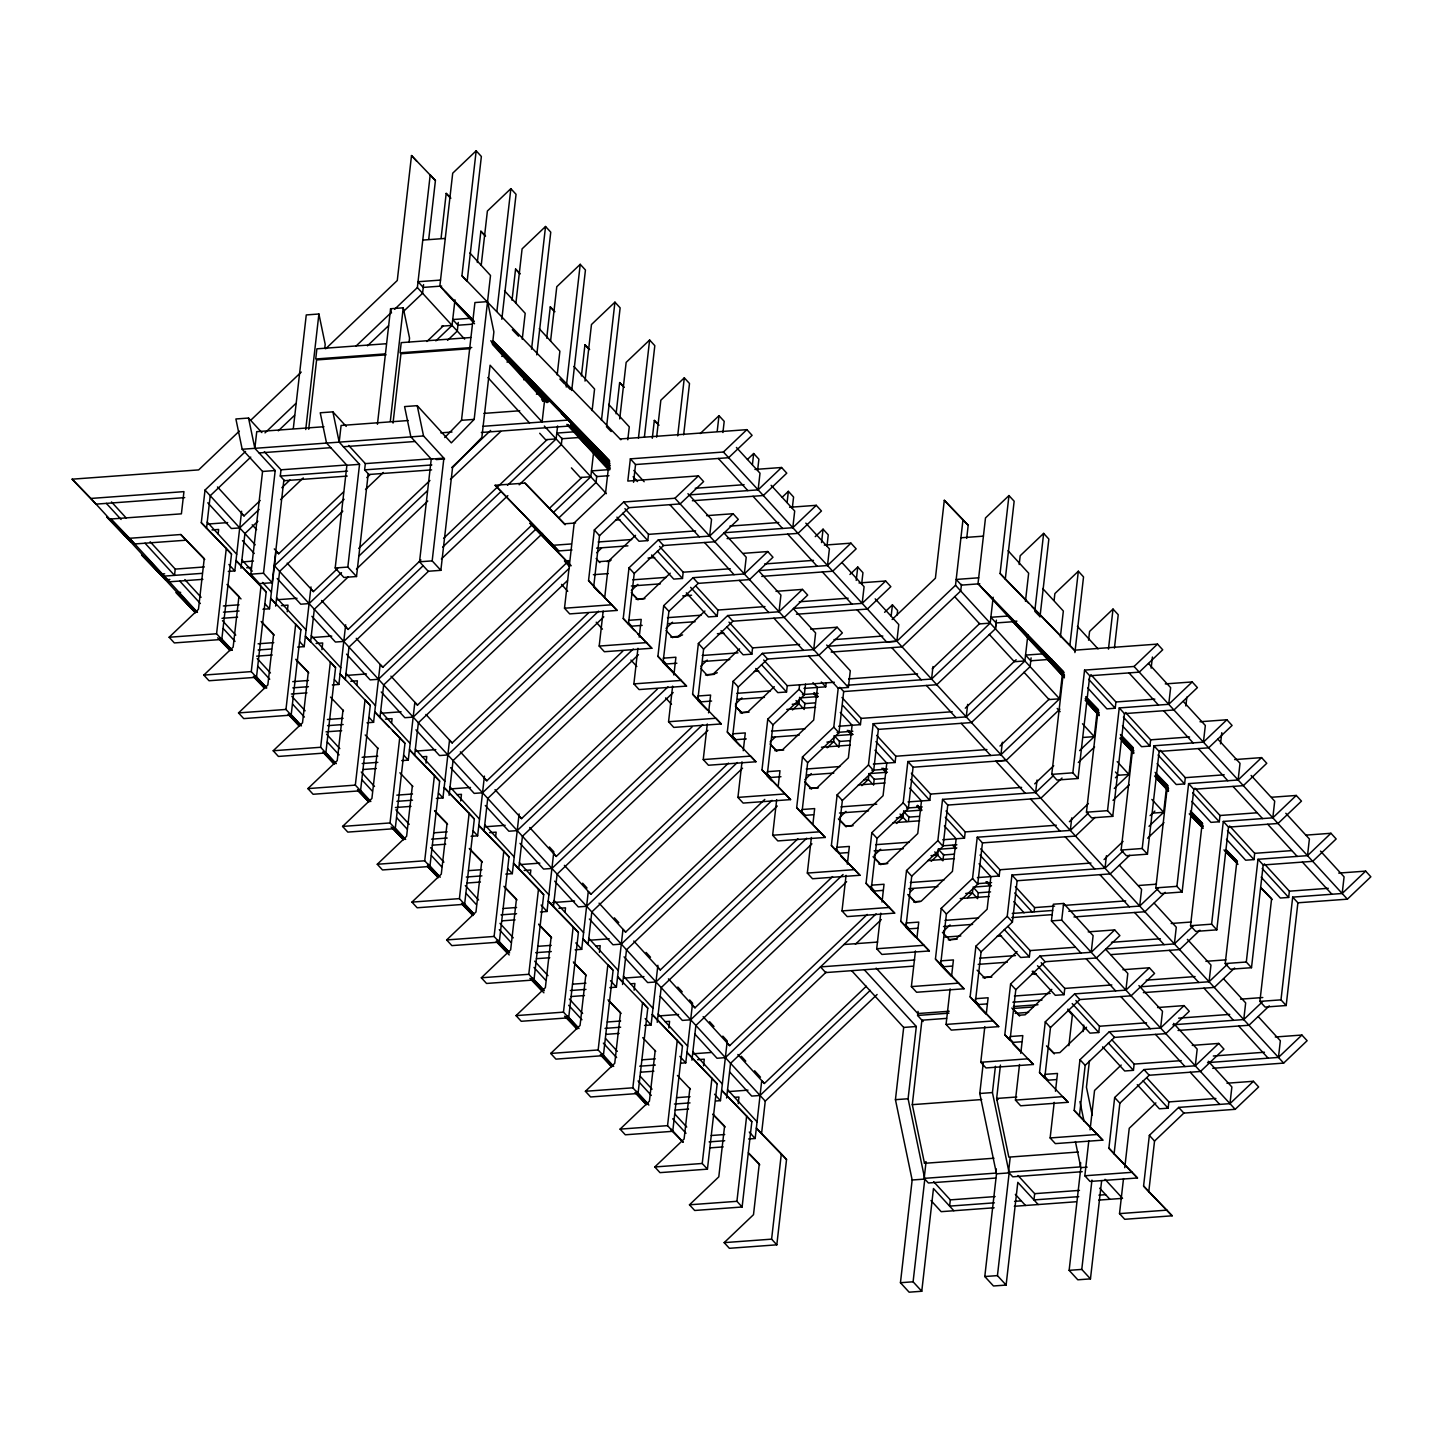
<?xml version="1.0" encoding="UTF-8"?>
<svg xmlns="http://www.w3.org/2000/svg" width="1443" height="1443" viewBox="0 0 1443 1443"><rect width="100%" height="100%" fill="white"/><g stroke="black" fill="none" stroke-linecap="round" stroke-linejoin="round"><path stroke-width="1.5" d="M150.162 541.756L175.234 569.101L174.513 575.36L145.022 543.199M239.358 431.078L198.665 469.895L72.15 479.184L90.855 498.448L183.946 491.63L181.403 513.834L110.822 519.011L129.545 538.293L180.844 534.523L204.239 558.621L198.467 609.289L169.138 637.247L174.35 642.929L221.789 639.447L231.511 554.112L201.298 522.691L205.032 490.079L245.544 451.425M206.511 528.372L210.227 495.743L250.757 457.106M218.127 533.91L218.633 529.455L211.977 529.942M221.789 639.447L216.576 633.766L226.298 548.448L201.298 522.691M228.265 571.41L234.812 570.941L241.612 511.237M240.963 568.271L244.913 533.585L257.882 521.23M261.886 432.593L248.539 418.037L235.894 418.975L242.19 449.26L262.554 471.464L250.848 574.188L259.524 583.639L272.168 582.719L263.51 573.25L275.198 470.526L254.852 448.322L256.746 431.655L323.953 426.731M256.475 677.272L251.28 671.608L260.985 586.273L236.003 560.533L266.197 591.955L256.475 677.272L209.037 680.753L203.824 675.09L233.153 647.113L238.925 596.446L228.012 585.209M347.24 476.082L284.524 480.681L280.285 476.064L281.006 469.805L264.34 451.641M272.168 582.719L283.874 479.996M262.951 609.253L269.498 608.766L276.082 551.028L278.715 553.751L343.47 492.009M293.344 428.246L306.259 314.935L318.903 313.997L325.198 344.282L324.729 348.448M275.649 606.114L279.599 571.428L342.821 511.147M305.736 429.545L318.903 313.997M287.247 611.796L288.005 605.14L281.367 605.627M308.694 429.256L316.594 359.938L386.039 354.852M291.161 715.115L285.967 709.433L295.689 624.116L300.884 629.797L291.161 715.115L243.723 718.596L238.528 712.914L267.839 684.956L273.611 634.289L261.147 621.446M297.637 647.095L304.184 646.626L310.985 586.922M346.23 426.406L332.882 411.85L320.238 412.788L326.533 443.055L346.897 465.259L335.191 567.983L343.867 577.453L356.511 576.515L347.835 567.063L359.541 464.339L339.195 442.135L341.089 425.469L408.297 420.526M321.933 649.639L322.691 642.965L316.053 643.452M325.847 752.957L320.653 747.276L330.375 661.958L335.57 667.622L325.847 752.957L278.409 756.439L273.214 750.757L302.525 722.799L308.297 672.131L295.833 659.271M332.323 684.938L338.871 684.451L345.671 624.765M431.583 469.895L368.867 474.494L364.628 469.877L365.332 463.618L348.683 445.454M356.511 576.515L368.218 473.791M343.001 709.956L337.229 760.623L307.9 788.599L313.095 794.263L360.552 790.782L370.256 705.465L365.061 699.783L355.339 785.118L360.552 790.782M377.435 424.278L390.584 308.748L403.246 307.81L409.541 338.095L409.072 342.262M428.733 239.231L435.425 180.519L411.508 155.555L397.276 280.501L325.649 348.809M356.872 685.245L357.377 680.807L350.739 681.294M390.332 421.14L403.246 307.81M393.037 423.07L400.938 353.751L470.382 348.647M394.679 309.217L417.37 287.572L430.212 174.837L435.425 180.519M367.009 722.781L373.575 722.294L380.14 664.556L382.792 667.261L531.691 525.27M423.557 284.596L422.583 293.254L403.12 311.796M389.339 727.218L379.96 717.55L383.676 684.938L542.532 533.441M377.687 747.799L371.915 798.466L342.586 826.424L347.799 832.106L395.238 828.625L404.96 743.307L374.747 711.886L379.96 717.55M441.107 238.023L446.194 193.398L450.865 198.214M474.549 323.755L439.862 285.93L452.705 173.196L476.172 150.812L481.367 156.493L467.135 281.421L461.94 275.757L476.172 150.812M391.576 723.087L392.081 718.65L385.425 719.137M444.769 437.536L461.507 420.31L474.927 302.543L487.59 301.623L493.885 331.908L492.46 344.39L544.498 401.154L542.117 421.969L490.097 365.223L481.854 437.463L452.561 467.604L440.855 570.328L428.21 571.266L419.534 561.796L431.241 459.072L410.876 436.868L404.581 406.583L417.225 405.663L451.334 442.875L474.17 419.39L490.512 275.487L469.877 252.976M395.238 828.625L390.025 822.943L399.747 737.626M435.858 340.873L452.056 325.415L454.978 299.837M401.713 760.605L408.261 760.136L414.844 702.38L417.478 705.104L568.001 561.561M458.261 322.438L457.269 331.078L447.546 340.368M440.855 570.328L432.178 560.876L443.885 458.152L423.539 435.948L417.225 405.663M412.373 785.641L406.601 836.309L377.272 864.267L382.485 869.949L429.924 866.467L439.646 781.132L414.646 755.392L418.362 722.781L567.496 580.555M477.326 262.464L480.88 231.241L485.569 236.057M481.204 265.386L487.391 211.021L510.858 188.654L516.053 194.336L501.821 319.264M426.01 763.149L426.767 756.475L422.33 756.799M429.924 866.467L424.711 860.786L434.433 775.468L409.451 749.711L414.646 755.392M496.879 311.363L510.858 188.654M436.399 798.448L442.947 797.961L449.531 740.223L452.164 742.947L588.077 613.329M449.098 795.309L453.048 760.605L603.805 616.846M512.012 300.306L515.566 269.083L520.256 273.899M515.891 303.228L522.095 248.863L545.544 226.497L550.757 232.161L536.778 354.87M460.696 800.973L461.453 794.317L457.016 794.642M522.24 339.231L525.198 313.311L504.563 290.801M464.61 904.292L459.415 898.628L469.137 813.293L444.137 787.553L474.332 818.975L464.61 904.292L417.171 907.773L411.958 902.109L441.287 874.133L447.059 823.466L434.577 810.623M523.863 379.888L524.386 375.18M531.565 349.188L545.544 226.497M471.085 836.291L477.633 835.804L484.433 776.118M469.282 848.466L481.746 861.309L475.974 911.976L446.663 939.934L451.857 945.616L499.296 942.135L509.018 856.817L484.018 831.06L487.734 798.448L638.491 654.689M546.699 338.149L550.27 306.908L554.942 311.724M550.577 341.071L556.782 286.706L580.23 264.322L585.443 270.003L571.717 390.476M495.634 836.597L496.139 832.16L489.502 832.647M557.178 374.909L559.884 351.172L539.249 328.661M499.296 942.135L494.101 936.453L503.823 851.136L478.823 825.396L484.018 831.06M507.503 485.299L556.132 438.925L557.611 425.974M566.251 387.031L580.23 264.322M505.771 874.115L512.319 873.646L519.119 813.942M562.067 438.113L561.327 444.588L519.191 484.794M503.968 886.291L516.432 899.151L510.66 949.819L481.349 977.777L486.544 983.459L533.982 979.977L543.704 894.66L518.722 868.902L522.438 836.291L673.178 692.514M581.403 375.974L584.956 344.751L589.628 349.567M585.028 381.078L591.468 324.531L614.934 302.164L620.129 307.846L606.655 426.082M530.321 874.44L530.826 869.985L524.188 870.472M617.135 610.425L593.74 586.327L599.512 535.66L628.841 507.702L680.158 503.914L703.607 481.565L698.412 475.883L674.945 498.25L623.647 502.02L594.318 529.978L588.546 580.645L617.135 610.425L569.696 613.906L564.502 608.224L574.206 522.907L605.555 493.019L609.271 460.407L493.199 340.855M592.117 410.588L594.57 388.997L573.935 366.486M533.982 979.977L528.787 974.296L538.51 888.978L513.51 863.221L518.722 868.902M553.535 512.319L590.818 476.749L593.776 450.847M601.46 420.4L614.934 302.164M540.458 911.958L547.005 911.471L553.823 851.785L549.386 846.969M596.771 475.956L596.031 482.431L558.748 517.983M538.654 924.133L551.136 936.994L545.364 987.643L516.035 1015.619L521.23 1021.283L568.686 1017.802L578.409 932.485L553.409 906.745L557.124 874.115L707.882 730.356M616.089 413.816L619.642 382.593L624.314 387.409M619.714 418.921L626.154 362.373L649.621 340.007L654.815 345.671L644.39 437.139M565.007 912.265L565.53 907.827L558.874 908.314M634.667 630.591L628.445 624.17L634.217 573.502L663.527 545.526L714.844 541.756L738.293 519.39L733.098 513.726L709.631 536.093L658.333 539.862L629.004 567.821L623.232 618.488L651.821 648.25L604.383 651.731L599.188 646.067L603.174 611.056M604.671 597.925L608.91 560.75L635.533 535.335M627.795 439.79L629.274 426.839L608.621 404.329M568.686 1017.802L563.473 1012.138L573.196 926.821L548.196 901.063L553.409 906.745M630.357 458.856L635.551 464.538L728.625 457.702L752.092 435.335L746.879 429.653L723.43 452.02L630.357 458.856L627.813 481.06L698.412 475.883M633.531 482.305L635.551 464.538M638.437 438.167L649.621 340.007M575.144 949.801L581.709 949.314L588.275 891.576L590.927 894.281L728.499 763.094M652.29 438.275L654.328 420.418L659.018 425.234M656.637 437.175L660.84 400.216L684.307 377.832L689.501 383.513L683.657 434.83M599.458 952.326L600.216 945.67L595.779 945.995M616.937 517.135L639.051 541.269L647.781 540.62L648.502 534.361L624.909 508.639M686.525 686.092L663.131 661.994L668.903 611.327L698.214 583.369L749.53 579.599L772.979 557.232L767.784 551.551L744.317 573.935L693.019 577.687L663.69 605.663L657.918 656.331L686.525 686.092L639.069 689.574L633.874 683.892L637.932 648.322M639.195 637.193L641.215 619.408L628.535 620.328M603.372 1055.645L598.16 1049.963L607.882 964.645L613.095 970.327L603.372 1055.645L555.934 1059.126L550.721 1053.444L580.05 1025.486L585.822 974.819L573.34 961.976M677.687 435.84L684.307 377.832M609.848 987.625L616.395 987.156L622.979 929.4L625.613 932.124L764.808 799.386M622.546 984.487L626.496 949.801L777.254 806.042M634.144 990.169L634.902 983.495L630.465 983.837M651.623 554.978L673.737 579.094L682.485 578.463L683.188 572.204L659.595 546.464M668.56 721.734L715.999 718.253L721.211 723.935L673.773 727.416L668.56 721.734L672.618 686.146M673.881 675.035L675.901 657.232L663.221 658.17M638.059 1093.487L632.846 1087.806L642.568 1002.488L647.781 1008.17L638.059 1093.487L590.62 1096.969L585.407 1091.287L614.736 1063.329L620.508 1012.661L608.026 999.801M717.207 431.295L718.993 415.674L724.206 421.356L722.925 432.503M644.534 1025.468L651.082 1024.981L657.882 965.295M709.631 536.074L711.543 519.408L687.95 493.686M692.604 694.155L698.376 643.488L727.705 615.53L779.022 611.76L802.47 589.393L807.683 595.075L784.216 617.442L732.918 621.212L703.589 649.17L697.817 699.837L692.604 694.155L721.211 723.935M657.232 1022.329L661.183 987.625L811.94 843.866M655.194 1050.504L649.422 1101.171L620.093 1129.129L625.306 1134.793L672.745 1131.312L682.467 1045.995L652.272 1014.573L682.467 1045.995M668.831 1028.011L669.588 1021.337L665.151 1021.662M686.309 592.82L708.423 616.937L717.171 616.305L717.874 610.046L695.76 585.93M703.246 759.577L750.685 756.096L755.898 761.76L708.459 765.241L703.246 759.577L707.304 723.989M708.567 712.86L710.605 695.075L697.907 696.013M672.745 1131.312L667.55 1125.648L677.272 1040.331M752.416 464.664L753.679 453.517L758.892 459.181L757.611 470.346M681.403 1063.148L685.768 1062.824L692.568 1003.138L689.628 999.927M744.317 573.917L746.229 557.251L724.115 533.134M727.308 731.998L733.08 681.33L762.391 653.372L813.708 649.603L837.156 627.236L842.369 632.9L818.903 655.284L767.604 659.036L738.275 687.012L732.503 737.68L727.308 731.998L755.898 761.76M691.918 1060.172L695.869 1025.468L846.626 881.709M689.88 1088.329L684.108 1138.996L654.797 1166.954L659.992 1172.636L707.431 1169.155L717.153 1083.837L686.958 1052.416L717.153 1083.837M689.411 494.895L758.116 489.862L760.01 473.196L736.417 447.456M703.517 1065.836L704.274 1059.18L697.636 1059.667M721.013 630.663L743.127 654.779L751.857 654.148L752.561 647.889L728.986 622.149M799.584 684.938L799.097 689.285L767.766 719.173L761.994 769.841L790.584 799.602L743.145 803.084L737.932 797.402L741.991 761.832M743.253 750.703L745.291 732.918L732.593 733.838M707.431 1169.155L702.236 1163.473L711.958 1078.155M787.102 502.507L788.365 491.341L793.578 497.023L792.297 508.189M716.089 1100.991L720.454 1100.648L727.254 1040.962L722.835 1036.128M779.022 611.76L780.916 595.093L758.802 570.977M726.605 1097.997L730.573 1063.311L826.208 972.095M724.097 532.738L792.802 527.705L794.696 511.02L771.121 485.299M790.584 799.602L767.189 775.504L772.961 724.837L804.292 694.967L805.537 684.108M738.203 1103.679L738.96 1097.023L734.541 1097.347M755.699 668.506L777.813 692.622L786.543 691.973L787.265 685.714L763.672 659.992M838.239 688.04L833.783 727.128L802.452 756.998L796.68 807.665L825.27 837.445L777.831 840.926L772.636 835.244L776.677 799.656M778.21 786.309L779.978 770.742L767.279 771.68M742.117 1206.997L736.922 1201.316L746.644 1115.998L721.644 1090.259L751.839 1121.68L742.117 1206.997L694.678 1210.479L689.483 1204.797L718.794 1176.839L724.566 1126.171L713.654 1114.934M792.478 709.956L798.953 703.787L799.693 697.312M821.536 542.568L823.069 529.184L828.264 534.866L827.001 546.013M748.592 1138.978L755.158 1138.491L761.724 1080.735L764.375 1083.477L866.341 986.218M804.905 702.975L804.166 709.451L796.013 700.558M813.708 649.603L815.602 632.936L793.488 608.82M748.34 1152.759L759.271 1164.014L753.499 1214.681L724.17 1242.639L729.364 1248.303L776.821 1244.822L786.543 1159.505L761.543 1133.765L765.259 1101.135L877.11 994.48M758.802 570.58L827.488 565.53L829.4 548.881L805.807 523.142M825.27 837.445L801.875 813.347L807.647 762.68L838.996 732.791L843.686 691.558L839.79 687.301M803.985 688.401L825.739 686.832L826.208 682.647M1027.885 634.667L1024.891 660.948L966.251 716.882L873.177 723.719L868.47 764.952L837.138 794.84L831.366 845.508L859.956 875.27L812.517 878.751L807.322 873.087L811.381 837.499M812.896 824.151L814.664 808.585L801.983 809.523M776.821 1244.822L771.608 1239.158L781.33 1153.841L756.33 1128.083L761.543 1133.765M852.723 734.415L834.307 735.768L833.639 741.612L827.164 747.799M856.222 580.411L857.755 567.027L862.95 572.691L861.687 583.856M839.592 740.818L838.852 747.294L833.639 741.612L826.929 742.117M808.621 656.024L838.112 688.185L848.394 687.445L850.288 670.761L826.695 645.039M793.488 608.405L862.174 603.372L864.086 586.706L841.972 562.59M873.177 723.719L878.372 729.382L873.682 770.634L842.351 800.522L836.579 851.19L831.366 845.508M838.672 726.244L860.425 724.657L861.128 718.398L841.972 697.492M1062.571 672.51L1059.577 698.791L1000.937 754.725L907.863 761.543L903.174 802.795L871.825 832.683L866.053 883.35L894.66 913.112L847.203 916.594L842.009 910.912L846.067 875.342M847.33 864.213L849.35 846.428L836.669 847.348M887.409 772.258L868.993 773.61L868.343 779.454L861.85 785.641M891.161 616.017L892.441 604.851L897.636 610.533L897.131 614.989M873.538 785.136L874.278 778.661M894.66 913.112L871.265 889.014L877.037 838.347L908.369 808.477L913.076 767.225L907.863 761.543M886.778 763.094L883.062 795.724L851.731 825.594L845.652 826.045L839.411 819.606M873.358 764.087L895.111 762.499L895.814 756.24L876.659 735.335M1053.552 775.468L1035.623 792.55L942.55 799.386L937.86 840.638L906.529 870.508L900.739 921.175L929.346 950.955L881.907 954.436L876.695 948.754L880.753 913.166M882.016 902.055L884.036 884.252L871.356 885.19M896.536 823.466L903.029 817.297L903.769 810.822M966.702 538.383L968.199 525.252L944.299 500.306L935.407 578.21L892.117 619.498M908.459 821.013L908.964 816.485M847.348 685.227L931.565 679.04L932.99 666.558M929.346 950.955L905.951 926.857L911.723 876.19L943.055 846.301L947.762 805.068L942.55 799.386M953.841 1210.731L933.477 1188.527L921.77 1291.251L909.126 1292.188L900.45 1282.719L912.156 1179.995L895.436 1099.674L903.679 1027.434L851.641 970.67M908.044 801.911L929.797 800.342L930.519 794.083L911.345 773.177M857.088 609.812L886.579 641.973L896.879 641.215L955.519 585.281L963.004 519.57M1088.238 813.311L1070.327 830.392L977.236 837.229L972.546 878.462L941.215 908.35L935.443 959.018L964.032 988.78L916.594 992.261L911.381 986.597L915.439 951.009M916.954 937.661L918.74 922.095L906.042 923.033M961.471 584.379L960.713 590.963L902.073 646.879L831.168 652.092M921.77 1291.251L913.094 1281.799L924.801 1179.075L908.098 1098.754L916.323 1026.496L864.285 969.75M923.141 1021.518L917.586 1015.457L918.055 1011.399M931.222 861.309L937.716 855.122L938.455 848.646M993.956 1158.224L924.494 1163.311L912.301 1104.653L921.915 1020.201L946.572 1018.379M943.65 854.31L942.91 860.804L934.775 851.893M1064.375 677.849L978.011 583.639L985.497 517.929L1008.964 495.562L1014.158 501.226L1005.284 579.13L1028.57 603.12M966.251 716.9L967.676 704.382M964.032 988.78L940.638 964.7L946.41 914.032L977.741 884.144L982.449 842.892L977.236 837.229M995.616 1178.065L928.39 1182.989L924.169 1178.372L926.063 1161.705L924.494 1163.311M942.73 839.754L964.483 838.167L965.205 831.908L946.031 811.002M931.565 679.04L990.205 623.123L993.163 597.222M1122.925 851.136L1105.013 868.235L1011.94 875.053L1007.232 916.305L975.901 946.193L970.129 996.86L998.718 1026.622L951.28 1030.104L946.067 1024.422L950.125 988.852M951.659 975.504L953.426 959.938L940.728 960.858M1005.284 579.13L1000.089 573.466L1008.964 495.562M843.686 691.558L936.76 684.722L995.417 628.787L996.391 620.165M995.417 628.787L996.157 622.222M972.889 888.635L972.402 892.964L967.531 897.6M991.467 885.768L973.069 887.12L978.264 892.802L977.614 898.646L972.402 892.964L965.692 893.451M1019.191 564.52L1020.183 555.753L1043.65 533.387L1048.845 539.069L1039.97 616.973M1000.937 754.725L1002.362 742.225M933.657 1181.691L950.324 1199.873L949.602 1206.114L994.407 1202.831M998.718 1026.622L975.324 1002.524L981.096 951.857L1012.445 921.987L1017.135 880.735L1011.94 875.053M1025.45 601.262L1028.661 573.214L1008.008 550.685M977.434 877.597L999.169 876.009L999.891 869.75L980.717 848.845M980.771 1062.264L1028.21 1058.783L1033.404 1064.465L985.966 1067.946L980.771 1062.264L984.811 1026.676M986.345 1013.347L988.112 997.762L975.414 998.7M1038.184 1204.544L1017.82 1182.34L1006.114 1285.064L993.469 1285.984L984.793 1276.532L996.5 1173.808L979.779 1093.487L983.278 1062.842M1043.65 533.387L1034.775 611.291L1039.429 616.089M1031.096 657.864L1030.104 666.63L971.446 722.564L878.372 729.382M1006.114 1285.064L997.438 1275.612L1009.144 1172.888L992.441 1092.567L995.436 1066.287M1078.3 1152.019L1008.837 1157.124L996.644 1098.466L1000.432 1065.114M1004.815 1034.685L1010.587 984.018L1039.916 956.06L1091.215 952.29L1114.681 929.923L1119.876 935.605L1096.427 957.972L1045.111 961.741L1015.8 989.7L1010.01 1040.367L1004.815 1034.685L1033.404 1064.465M1054.13 600.162L1054.869 593.596L1078.336 571.23L1083.531 576.911L1074.909 652.579M1035.623 792.568L1037.048 780.068M996.337 1168.938L995.85 1173.105L924.169 1178.372M1060.389 636.94L1063.347 611.038L1042.712 588.528M1034.108 911.76L1034.577 907.593L1015.421 886.687M999.999 934.956L1020.634 957.485L1029.364 956.835L1030.086 950.576L1007.972 926.46M1089.754 675.775L1139.248 672.149L1162.715 649.783L1157.502 644.101L1134.054 666.468L1084.559 670.111L1089.754 675.775L1078.047 778.499L1056.961 780.05L1051.767 774.368L1063.473 671.644L978.011 583.639M1015.457 1100.107L1062.896 1096.626L1068.091 1102.29L1020.652 1105.789L1015.457 1100.107L1019.516 1064.519M1020.778 1053.408L1022.798 1035.605L1010.118 1036.543M1082.196 1171.698L1012.733 1176.803L1008.513 1172.185L1010.172 1157.593M1069.966 644.678L1078.336 571.23M1080.933 953.047L1051.442 920.887L1053.336 904.22L1063.635 903.462L1093.109 935.623L1091.215 952.29M1078.047 778.499L1072.852 772.817L1084.559 670.111M1039.501 1072.528L1045.273 1021.86L1074.602 993.902L1125.901 990.132L1149.368 967.766L1154.562 973.448L1131.114 995.814L1079.797 999.566L1050.486 1027.542L1044.714 1078.21L1039.501 1072.528L1068.091 1102.29M1088.563 640.187L1089.573 631.439L1113.022 609.072L1118.235 614.736L1114.429 648.123M1070.309 830.41L1071.734 817.892M1226.965 1083.224L1253.426 1081.276L1258.639 1086.958L1235.172 1109.324L1061.723 920.129L1063.635 903.462M1018 1175.504L1034.667 1193.668L1033.946 1199.927L1078.751 1196.644M1033.206 971.193L1055.32 995.309L1064.05 994.678L1064.772 988.419L1041.179 962.679M1097.185 711.056L1094.281 736.633L1079.617 750.613M1124.44 713.618L1173.953 709.974L1197.401 687.608L1192.207 681.944L1168.74 704.31L1119.245 707.936L1124.44 713.618L1112.751 816.341L1091.666 817.892L1086.453 812.211L1098.159 709.487L1085.731 696.68M1102.795 1140.132L1079.4 1116.034L1085.172 1065.367L1114.501 1037.409L1165.8 1033.639L1189.266 1011.272L1184.054 1005.609L1160.605 1027.975L1109.288 1031.745L1079.959 1059.703L1074.187 1110.37L1102.795 1140.132L1055.338 1143.614L1050.143 1137.95L1054.202 1102.362M1055.464 1091.233L1057.485 1073.448L1044.804 1074.368M1108.458 649.134L1113.022 609.072M1068.866 1045.706L1072.365 1015.042L1067.892 1010.19M1087.733 687.95L1106.889 708.856L1115.223 708.242L1115.926 701.983L1090.872 674.657M1112.751 816.341L1107.539 810.659L1119.245 707.936M1083.008 1031.637L1083.765 1025.071M1105.013 868.235L1106.438 855.735M1089.465 1060.551L1086.435 1087.21L1092.261 1115.259M1080.681 1162.751L1080.194 1166.918L1008.513 1172.185M1101.658 1180.608L1090.457 1278.877L1077.813 1279.797L1069.137 1270.345L1080.843 1167.621L1075.414 1141.575M1067.892 1009.036L1090.006 1033.152L1098.754 1032.503L1099.458 1026.244L1075.865 1000.522M1131.925 748.556L1128.967 774.458L1114.303 788.455M1159.144 751.46L1208.639 747.817L1232.088 725.45L1226.893 719.768L1203.426 742.135L1153.931 745.778L1159.144 751.46L1147.438 854.166L1126.352 855.717L1121.139 850.053L1132.845 747.33L1120.417 734.523M1137.481 1177.975L1114.086 1153.877L1119.858 1103.21L1149.187 1075.251L1200.486 1071.464L1223.953 1049.115L1218.74 1043.433L1195.291 1065.8L1143.974 1069.57L1114.663 1097.528L1108.891 1148.195L1137.481 1177.975L1090.042 1181.456L1084.829 1175.774L1088.816 1140.782M1090.06 1129.833L1094.552 1090.457L1121.193 1065.06M1090.457 1278.877L1081.781 1269.407L1091.954 1180.085M1151.135 668.163L1152.416 657.034M1122.42 725.793L1141.575 746.698L1149.909 746.085L1150.63 739.826L1125.558 712.481M1125.901 990.132L1127.813 973.466L1105.699 949.35M1147.438 854.166L1142.225 848.502L1153.931 745.778M1068.776 911.273L1139.699 906.06L1141.593 889.411L1119.479 865.295M1168.74 704.31L1170.634 687.644L1148.52 663.527M1102.596 1046.86L1124.71 1070.995L1133.44 1070.327L1134.144 1064.086L1112.03 1039.952M1166.611 786.399L1163.653 812.301L1148.989 826.28M1193.83 789.285L1243.325 785.659L1266.774 763.293L1261.579 757.611L1238.112 779.978L1188.617 783.621L1193.83 789.285L1182.124 892.008L1161.038 893.56L1155.825 887.878L1167.531 785.154L1155.103 772.366M1253.426 1081.276L1229.977 1103.642L1178.66 1107.412L1149.35 1135.37L1143.577 1186.038L1172.167 1215.8L1124.728 1219.299L1119.515 1213.617L1123.502 1178.606M1124.764 1167.676L1129.238 1128.3L1155.879 1102.903M1185.839 705.988L1186.849 697.095M1157.106 763.618L1176.261 784.523L1184.595 783.928L1185.316 777.669L1160.244 750.324M1160.605 1027.975L1162.499 1011.309L1138.906 985.569M1182.124 892.008L1176.911 886.345L1188.617 783.621M1105.681 948.953L1174.386 943.902L1176.279 927.236L1154.166 903.12M1172.167 1215.8L1148.772 1191.72L1154.544 1141.052L1183.873 1113.094L1235.172 1109.324M1203.426 742.153L1205.338 725.486L1183.224 701.37M1137.282 1084.685L1159.396 1108.819L1168.127 1108.17L1168.848 1101.911L1146.716 1077.795M1228.516 827.128L1278.011 823.484L1301.478 801.118L1296.265 795.454L1272.816 817.82L1223.303 821.446L1228.516 827.128L1216.81 929.851L1195.724 931.402L1190.529 925.721L1202.217 822.997L1191.341 811.796M1220.525 743.83L1221.788 732.701M1191.792 801.46L1210.966 822.366L1219.281 821.752L1220.002 815.493L1194.948 788.167M1195.291 1065.8L1197.185 1049.133L1173.592 1023.394M1216.81 929.851L1211.615 924.169L1223.303 821.446M1140.385 986.778L1209.072 981.745L1210.966 965.078L1187.391 939.357M1238.112 779.996L1240.024 763.329L1217.91 739.195M1263.202 864.97L1312.697 861.327L1336.164 838.96L1330.951 833.278L1307.502 855.645L1258.007 859.288L1263.202 864.97L1251.496 967.694L1230.41 969.227L1225.215 963.563L1236.922 860.84L1226.045 849.638M1226.478 839.303L1245.652 860.208L1253.985 859.595L1254.688 853.336L1229.634 825.991M1229.977 1103.642L1231.871 1086.958L1208.278 1061.236M1251.496 967.694L1246.301 962.012L1258.007 859.288M1172.852 1024.783L1243.758 1019.57L1245.67 1002.903L1223.556 978.787M1272.816 817.82L1274.71 801.154L1251.117 775.432M1297.888 902.795L1347.383 899.169L1370.85 876.803L1365.655 871.121L1342.188 893.488L1292.694 897.131L1297.888 902.795L1286.182 1005.518L1265.096 1007.07L1259.901 1001.388L1271.608 898.664L1260.731 887.463M1261.164 877.146L1280.338 898.033L1288.671 897.438L1289.375 891.179L1264.321 863.834M1286.182 1005.518L1280.987 999.855L1292.694 897.131M1207.538 1062.625L1278.462 1057.412L1280.356 1040.746L1258.242 1016.63M1307.502 855.663L1309.396 838.996L1285.803 813.275M1342.188 893.506L1344.082 876.839L1320.489 851.099M997.005 1100.233L998.574 1098.628M250.757 420.22L301.226 372.096M265.007 432.882L295.797 403.517M355.772 346.32L389.826 313.853M278.301 430.826L294.516 415.368M367.46 345.815L388.546 325.703M241.396 513.185L244.029 515.909L260.227 500.468M426.93 341.486L443.127 326.064M259.163 509.361L239.718 527.922L231.385 528.517L207.792 502.795M281.854 487.716L289.971 479.996M280.573 499.585L303.264 477.94M344.101 499.278L274.404 565.746L765.259 1101.135M366.793 477.633L370.039 474.549M365.512 489.502L383.351 472.492M310.768 588.87L313.402 591.594L337.68 568.434M358.73 548.376L429.942 480.465M341.504 572.673L309.091 603.589L300.757 604.202L277.164 578.481M359.343 555.663L427.417 490.746M451.731 467.55L490.638 430.447M348.34 576.803L314.303 609.271L310.57 641.882L305.375 636.201L335.57 667.622M356.439 569.065L427.759 501.046M450.45 479.419L500.703 431.493M345.454 626.713L348.106 629.437L420.941 559.974M443.596 538.365L547.186 439.574M423.214 565.674L343.777 641.432L335.443 642.045L311.868 616.323M442.658 547.131L501.01 491.486M428.409 571.356L348.99 647.095L345.274 679.725L340.061 674.043L370.256 705.465M441.378 558.982L507.846 495.616M549.512 508.279L581.872 477.417M535.714 529.31L378.463 679.256L370.148 679.887L346.554 654.148M700.234 433.567L718.993 415.674M413.167 717.099L568.776 568.704M596.681 552.741L601.533 548.087M747.42 459.469L753.679 453.517M598.611 611.165L447.853 754.942L439.52 755.555L415.927 729.833M631.367 590.566L637.842 584.379M670.219 573.178L643.596 598.574L637.517 599.025L631.276 592.586M758.116 489.862L781.565 467.496L786.778 473.16L763.311 495.526L692.406 500.739M782.124 497.312L788.365 491.341M484.217 778.066L486.85 780.771L622.781 651.172M633.297 649.007L482.539 792.766L474.206 793.397L450.613 767.658M666.053 628.408L672.528 622.222M704.924 611.02L678.282 636.417L672.204 636.868M792.802 527.705L816.269 505.321L821.464 511.002L798.015 533.369L727.092 538.582M815.241 536.652L823.069 529.184M518.903 815.89L521.536 818.614L657.467 688.996M667.983 686.85L517.225 830.609L508.892 831.222L485.299 805.501M700.739 666.251L707.232 660.064M739.61 648.845L712.968 674.26L706.89 674.693M827.488 565.53L850.955 543.163L856.15 548.845L832.701 571.212L761.778 576.406M849.927 574.476L857.755 567.027M553.589 853.733L556.24 856.457L692.153 726.839M702.669 724.675L551.911 868.452L543.578 869.065L520.003 843.343M735.425 704.076L741.918 697.889M774.296 686.688L747.654 712.084L741.594 712.535L735.335 706.096M862.174 603.372L885.641 581.006L890.836 586.67L867.387 609.054L796.464 614.249M884.613 612.319L892.441 604.851M737.355 762.517L586.598 906.276L578.282 906.907L554.689 881.168M742.568 768.199L591.81 911.958L588.095 944.57L582.882 938.906L613.095 970.327M770.111 741.918L774.981 737.283M772.041 800.36L621.302 944.119L612.968 944.75L589.375 919.011M804.815 779.761L811.291 773.574M932.196 668.831L979.833 623.412M657.665 967.243L660.299 969.967L797.889 838.762M806.745 838.203L655.988 981.961L647.654 982.575L624.061 956.853M839.501 817.586L845.977 811.399M965.295 708.188L1016.125 659.722M692.351 1005.086L694.985 1007.809L832.575 876.604M843.055 874.494L690.674 1019.786L682.341 1020.417L660.227 996.301M874.187 855.428L880.663 849.242M999.981 746.031L1049.223 699.079M1059.902 709.126L1006.15 760.389L913.076 767.225M727.038 1042.91L729.689 1045.634L867.261 914.429M876.117 913.87L725.36 1057.629L717.027 1058.26L694.913 1034.126M855.392 944.281L881.312 919.552M910.497 891.72L913.744 888.635M1034.685 783.856L1053.733 765.692M1062.012 778.03L1040.836 798.232L947.762 805.068M1078.3 762.499L1094.588 746.969M870.273 990.349L760.046 1095.471L751.713 1096.085L729.617 1071.951M943.56 931.096L950.053 924.927M1069.371 821.698L1088.419 803.535M1115.421 777.777L1118.596 774.747M1095.075 817.423L1075.522 836.074L982.449 842.892M1112.986 800.342L1129.274 784.812M1104.057 859.541L1123.105 841.359M1150.107 815.62L1154.869 811.074M1017.117 951.55L990.493 976.947L984.415 977.398M1129.761 855.266L1110.208 873.899L1017.135 880.735M1147.672 838.167L1163.978 822.636M1051.803 989.393L1025.179 1014.79L1019.101 1015.223L1012.86 1008.801M1139.699 906.06L1158.458 888.166M1165.223 892.351L1144.894 911.742L1073.989 916.954M1086.507 1027.218L1059.865 1052.614L1053.787 1053.065L1047.546 1046.626M1174.386 943.902L1193.145 926.009M1199.927 930.194L1179.598 949.584L1110.894 954.617M1209.072 981.745L1227.849 963.852M1234.613 968.019L1214.284 987.409L1143.361 992.622M1243.758 1019.57L1262.535 1001.676M1269.299 1005.861L1248.971 1025.251L1178.047 1030.464M1278.462 1057.412L1301.911 1035.046L1307.124 1040.71L1283.657 1063.094L1212.751 1068.289M607.142 561.652L611.201 560.028M676.533 637.337L682.593 634.884M713.239 674.35L717.279 672.727M422.781 240.079L445.274 238.438M440.53 280.086L418.037 281.728L423.25 287.41L441.648 286.057M471.139 318.218L452.723 319.57L457.936 325.234L472.24 324.188M441.522 326.172L452.074 325.397M386.327 343.723L316.883 348.827L315.728 358.982L385.173 353.896M470.671 337.536L401.226 342.64L400.054 352.795L471.753 347.529M501.731 356.349L505.826 356.06M506.944 362.031L511.02 361.724M536.417 394.192L540.512 393.885M548.412 399.098L543.939 399.44L547.077 402.669M541.63 399.873L545.707 399.567M542.604 401.298L549.35 400.793M483.892 413.401L519.751 410.768M461.507 420.31L474.17 419.39M482.846 426.316L568.055 420.075L573.268 425.739L481.331 432.485M440.8 432.864L452.002 432.034M242.19 449.26L423.539 435.948M259.073 452.94L330.772 447.673M343.416 446.753L415.115 441.486M575.198 431.728L556.8 433.08L561.994 438.744L578.354 437.554M556.132 438.925L545.58 439.7L539.7 433.261M583.098 436.94L578.625 437.265L610.01 469.606M620.364 438.943L746.879 429.653M281.006 469.805L345.959 465.043M365.332 463.618L432.557 458.694M262.554 471.464L275.198 470.526M346.897 465.259L359.541 464.339M431.241 459.072L443.885 458.152M436.201 459.577L444.624 458.964M280.285 476.064L347.492 471.139M364.628 469.877L431.836 464.953M184.704 497.619L96.068 504.13L72.15 479.184M607.846 469.715L591.486 470.905L596.699 476.587L608.964 475.685M590.818 476.749L580.284 477.525L571.428 467.875M572.005 549.963L558.585 550.937L495.147 485.281L524.963 483.098L564.502 523.809L575.595 522.997M754.942 469.444L781.565 467.496M207.648 524.062L227.651 522.6M695.219 488.275L744.101 484.686M204.762 559.469L186.057 540.205L134.74 543.957L110.822 519.011M615.548 520.057L619.985 519.733M789.628 507.287L816.269 505.321M706.619 515.656L733.098 513.726M242.352 561.904L253.445 561.074M729.905 526.1L778.787 522.528M175.234 569.101L204.365 566.955M648.502 534.361L695.58 530.898M164.682 573.809L160.245 574.134L141.522 554.852L165.44 579.797L169.877 579.473M246.663 567.784L251.1 567.46M495.147 485.281L553.39 545.274L571.284 543.957M598.124 541.991L631.673 539.52M202.146 573.34L164.231 576.118L145.509 556.854L169.426 581.8L202.886 579.346M596.608 548.16L627.921 545.851M250.848 574.188L263.51 573.25M335.191 567.983L347.835 567.063M419.534 561.796L432.178 560.876M569.732 566.63L564.538 560.966L568.795 560.642M195.454 612.824L176.226 592.694L180.664 592.37M599.188 561.652L610.281 560.822M648.015 558.062L654.671 557.575M824.314 545.111L850.955 543.163M743.524 553.336L767.784 551.551M960.93 537.788L983.423 536.147M593.362 574.693L608.261 573.592M277.038 599.747L297.024 598.286M764.592 563.96L813.473 560.371M223.376 605.952L239.069 604.797M683.188 572.204L730.266 568.74M632.81 579.815L666.359 577.362M223.449 612.157L239.069 611.02M631.312 585.984L660.389 583.856M221.969 618.326L237.572 617.189M636.092 599.314L644.967 598.665M682.701 595.905L691.576 595.237M859 582.954L885.641 581.006M776.009 591.341L802.47 589.393M169.138 637.247L216.576 633.766M564.502 608.224L611.94 604.743M978.679 577.795L956.186 579.437L961.399 585.118L979.797 583.766M311.724 637.59L331.728 636.11M799.278 601.785L848.159 598.214M258.063 643.794L273.755 642.64M717.874 610.046L764.952 606.583M667.496 617.658L701.045 615.205M258.135 649.999L271.537 649.007M642.189 625.378L631.619 626.172L629.022 623.322M668.235 623.665L695.075 621.699M256.656 656.168L272.276 655.014M670.779 637.157L679.653 636.507M717.387 633.73L724.043 633.243M810.695 629.166L837.156 627.236M203.824 675.09L251.28 671.608M599.188 646.067L646.626 642.586M1009.27 615.927L990.872 617.279L996.085 622.943L1014.483 621.608M990.205 623.123L979.671 623.899L954.599 596.554M1016.918 621.157L1012.697 621.464L1063.978 674.278M346.41 675.414L366.414 673.953M833.964 639.628L882.845 636.038M292.749 681.637L308.441 680.483M752.561 647.889L799.638 644.426M702.182 655.501L737.968 652.867M828.174 646.248L896.879 641.215L898.773 624.548L875.179 598.827M292.839 687.842L308.441 686.688M676.875 663.221L666.305 663.996L663.708 661.165M702.921 661.507L729.761 659.523M291.342 694.011L306.962 692.856M705.465 674.999L714.339 674.332M754.292 671.41L758.729 671.085M1157.502 644.101L1074.584 650.18L1000.089 573.466M238.528 712.914L285.967 709.433M633.874 683.892L681.312 680.411M1043.974 653.769L1025.558 655.104L1030.771 660.786L1049.169 659.433M1024.891 660.948L1014.357 661.724L989.285 634.397M1051.604 659L1047.384 659.307L1064.483 676.911M381.096 713.257L401.1 711.796M848.664 678.931L917.55 673.881M327.435 719.48L343.127 718.325M787.265 685.714L834.325 682.268M413.167 717.117L404.834 717.712L381.241 691.991M736.886 693.343L770.436 690.872M327.525 725.667L343.145 724.53M697.871 698.628L700.991 701.839L711.579 701.064M737.607 699.332L764.447 697.366M802.47 694.57L818.127 693.434M326.028 731.835L341.648 730.699M818.019 696.59L799.62 697.943L804.833 703.607L815.042 702.867M792.243 704.274L798.953 703.787M740.151 712.824L749.043 712.175M786.76 709.415L815.62 707.286M1165.295 683.91L1192.207 681.944M273.214 750.757L320.653 747.276M415.782 751.1L435.786 749.62M861.128 718.398L952.236 711.724M362.121 757.304L377.813 756.15M1115.926 701.983L1154.833 699.134M771.572 731.168L805.122 728.715M362.211 763.509L377.832 762.355M732.557 736.453L735.677 739.682L746.265 738.906M772.294 737.175L799.133 735.209M837.156 732.413L852.813 731.258M362.951 769.516L376.334 768.524M849.747 740.692L839.519 741.449L834.307 735.768M774.855 750.667L783.729 750.017M821.464 747.24L850.306 745.129M1199.999 721.753L1226.893 719.768M307.9 788.599L355.339 785.118M1083.729 737.409L1094.281 736.633L1082.484 723.773M450.487 788.924L470.472 787.463M895.814 756.24L986.922 749.548M396.807 795.147L412.5 793.993M1150.63 739.826L1189.537 736.976M806.258 769.011L839.808 766.54M396.897 801.352L412.518 800.198M767.243 774.296L770.382 777.506L780.952 776.731M806.98 775.017L833.82 773.033M871.861 770.255L887.517 769.101M1006.15 760.407L995.85 761.164L1025.342 793.325M395.418 807.521L411.021 806.366M863.87 779.779L868.343 779.454L872.239 783.711M884.433 778.535L874.205 779.292L868.993 773.61M809.541 788.509L818.415 787.86M858.369 784.92L884.992 782.972M1234.685 759.577L1261.579 757.611M342.586 826.424L390.025 822.943M737.932 797.402L785.389 793.921M1051.767 774.368L1072.852 772.817M485.173 826.767L505.158 825.306M930.519 794.083L1021.608 787.391M433.748 832.827L447.204 831.835M1185.316 777.669L1224.223 774.801M840.944 806.853L876.731 804.22M431.583 839.177L447.204 838.04M801.947 812.138L805.068 815.349L813.527 814.736M839.447 813.022L868.524 810.876M906.547 808.08L922.203 806.944M432.323 845.183L445.725 844.209M922.095 810.1L903.697 811.453L908.892 817.117L919.119 816.377M896.319 817.784L903.029 817.297M846.446 826.172L853.102 825.685M893.055 822.763L919.696 820.796M1271.608 797.257L1296.265 795.454M377.272 864.267L424.711 860.786M772.636 835.244L820.075 831.763M1086.453 812.211L1107.539 810.659M1153.101 813.076L1163.653 812.301L1151.857 799.44M519.859 864.61L539.862 863.13M965.205 831.908L1056.294 825.234M468.434 870.652L481.89 869.678M1220.002 815.493L1256.745 812.806M875.63 844.678L909.18 842.225M466.287 877.019L481.89 875.883M848.213 852.56L839.754 853.192L835.858 848.935M874.133 850.847L903.21 848.718M943.469 845.76L956.889 844.768M467.027 883.026L480.411 882.034M956.781 847.925L938.383 849.278L943.578 854.959L953.805 854.202M931.006 855.627L937.716 855.122M878.913 864.177L887.788 863.527M927.741 860.587L954.382 858.639M1306.294 835.1L1330.951 833.278M411.958 902.109L459.415 898.628M807.322 873.087L854.761 869.606M1121.139 850.053L1142.225 848.502M552.326 902.596L574.548 900.973M999.891 869.75L1090.98 863.058M503.12 908.495L516.576 907.503M1254.688 853.336L1291.431 850.63M910.317 882.521L943.884 880.05M500.974 914.862L516.576 913.708M871.319 887.806L874.44 891.016L882.9 890.403M908.819 888.69L937.896 886.561M978.156 883.603L991.575 882.611M501.713 920.868L515.097 919.876M978.264 892.802L990.547 891.9M913.599 902.019L920.255 901.532M960.208 898.592L989.068 896.482M1138.743 885.479L1156.492 884.18M1338.743 873.087L1365.655 871.121M446.663 939.934L494.101 936.453M842.009 910.912L889.447 907.431M1155.825 887.878L1176.911 886.345M589.231 940.277L609.235 938.816M1034.577 907.593L1054.58 906.114M1063.455 905.464L1125.684 900.901M537.806 946.337L551.262 945.345M1289.375 891.179L1328.281 888.311M1012.283 913.437L1052.632 910.461M945.021 920.363L978.57 917.892M1011.796 917.586L1052.163 914.628M535.66 952.687L551.28 951.55M906.006 925.648L909.126 928.859L917.586 928.246M943.506 926.532L972.582 924.386M536.399 958.693L549.783 957.719M1051.442 920.887L1061.723 920.129M843.957 944.534L877.669 942.063M945.093 937.102L960.822 935.948M949.728 939.555L955.789 939.104L987.138 909.234L990.854 876.604L979.057 863.762M948.304 939.844L957.178 939.195M997.131 936.273L1001.568 935.948M1171.211 923.484L1191.178 922.023M1088.202 931.871L1114.681 929.923M481.349 977.777L528.787 974.296M876.695 948.754L924.133 945.273M1190.529 925.721L1211.615 924.169M623.917 978.12L643.921 976.64M1111.489 942.333L1160.37 938.744M572.51 984.162L585.948 983.188M1030.086 950.576L1074.909 947.293M914.682 959.992L820.508 966.9L825.703 972.582L913.148 966.161M979.707 958.188L1015.493 955.573M570.346 990.529L585.966 989.393M940.692 963.473L943.812 966.702L952.29 966.07M978.192 964.357L1007.268 962.228M571.085 996.536L584.469 995.544M982.99 977.687L991.864 977.037M1031.817 974.097L1036.254 973.772M1205.897 961.327L1225.883 959.866M1122.888 969.714L1149.368 967.766M516.035 1015.619L563.473 1012.138M911.381 986.597L958.819 983.116M1225.215 963.563L1246.301 962.012M658.621 1015.944L678.607 1014.483M1146.175 980.158L1195.057 976.568M607.196 1022.005L620.634 1021.013M1064.772 988.419L1111.85 984.956M1014.393 996.031L1050.179 993.397M605.032 1028.372L620.652 1027.218M975.396 1001.316L978.516 1004.526L986.976 1003.913M1012.878 1002.2L1041.972 1000.071M605.771 1034.378L619.155 1033.386M949.169 1011.254L917.802 1013.545L876.172 968.145M1013.347 1006.529L1037.986 1004.725M917.586 1015.457L948.953 1013.166M1013.13 1008.459L1033.296 1006.98M1015.223 1013.347L1028.661 1012.355M1240.583 999.169L1262.787 997.528M1157.593 1007.539L1184.054 1005.609M903.679 1027.434L916.323 1026.496M550.721 1053.444L598.16 1049.963M946.067 1024.422L993.524 1020.941M1259.901 1001.388L1280.987 999.855M693.307 1053.787L711.074 1052.47M1178.642 1018.163L1229.743 1014.393M641.882 1059.847L655.338 1058.855M1099.458 1026.244L1146.536 1022.798M639.718 1066.197L655.338 1065.06M1021.662 1041.756L1013.202 1042.369L1009.288 1038.112M640.476 1072.203L653.859 1071.229M1275.269 1036.994L1301.911 1035.046M1192.279 1045.381L1218.74 1043.433M585.407 1091.287L632.846 1087.806M727.994 1091.63L747.997 1090.15M1213.329 1056.005L1264.429 1052.236M676.569 1097.672L690.025 1096.68M1134.144 1064.086L1181.222 1060.623M674.422 1104.039L690.025 1102.903M1044.768 1076.983L1047.889 1080.212L1056.348 1079.58M675.162 1110.046L688.545 1109.054M895.436 1099.674L908.098 1098.754M979.779 1093.487L992.441 1092.567M912.301 1104.653L981.745 1099.548M996.644 1098.466L1016.81 1096.987M620.093 1129.129L667.55 1125.648M711.255 1135.515L724.711 1134.523M1168.83 1101.929L1215.908 1098.466M709.108 1141.882L724.711 1140.728M709.848 1147.888L723.232 1146.896M654.797 1166.954L702.236 1163.473M1050.143 1137.95L1097.582 1134.451M912.156 1179.995L924.801 1179.075M996.5 1173.808L1009.144 1172.888M1080.843 1167.621L1087.156 1167.153M689.483 1204.797L736.922 1201.316M1084.829 1175.774L1132.268 1172.293M950.324 1199.873L995.129 1196.572M1034.667 1193.668L1079.472 1190.385M1014.573 1201.352L1021.301 1200.865M1098.917 1195.165L1105.645 1194.66M994.155 1207.773L941.179 1211.669L931.006 1200.558M1014.321 1206.294L1076.262 1201.748M1098.664 1200.107L1122.528 1198.357L1105.067 1179.328M724.17 1242.639L771.608 1239.158M1119.515 1213.617L1166.972 1210.136M900.45 1282.719L913.094 1281.799M984.793 1276.532L997.438 1275.612M1069.137 1270.345L1081.781 1269.407M968.199 525.252L944.299 500.306M1031.673 606.313L1075.125 651.064M983.224 589.303L1064.014 672.528M1017.91 627.146L1064.519 675.162M1086.272 697.564L1098.7 710.353M1086.236 699.314L1098.664 712.12M1052.596 664.989L1063.473 676.19M1085.226 698.592L1099.205 712.986M1120.958 735.389L1133.386 748.196M1085.19 700.342L1099.169 714.754M1120.922 737.157L1133.35 749.945M1098.159 714.014L1087.282 702.813L1099.079 715.674M1121.464 738.022L1133.891 750.829M1155.645 773.232L1168.072 786.038M1119.876 738.185L1133.855 752.579M1155.609 774.981L1168.036 787.788M1132.845 751.857L1121.969 740.656L1133.765 753.517M1156.15 775.865L1168.577 788.672M1190.331 811.074L1202.777 823.881M1154.562 776.009L1168.541 790.421M1190.295 812.824L1202.74 825.63M1167.531 789.7L1156.655 778.499L1168.451 791.359M1190.836 813.708L1203.282 826.496M1226.586 850.504L1237.463 861.705M1189.248 813.852L1203.246 828.264M1224.999 850.667L1237.427 863.455M1191.359 816.323L1202.235 827.524M1223.989 849.927L1237.968 864.339M1261.272 888.347L1272.149 899.548M461.94 275.757L620.869 439.772M512.319 329.744L518.578 336.201M559.866 379.04L564.574 383.892M565.638 384.686L570.346 389.52M606.439 426.695L611.129 431.529M439.862 285.93L474.368 321.464M445.075 291.594L473.304 320.671M493.686 341.684L609.758 461.237M491.81 341.522L609.451 462.698M490.746 340.746L548.773 400.523M561.327 413.438L567.604 419.913M572.294 424.747L609.938 463.528M509.253 361.598L548.484 402.02M570.454 424.657L609.704 465.061M514.448 367.28L547.402 401.226M570.959 425.469L610.191 465.891M567.965 424.513L610.353 468.163M815.006 693.398L818.145 696.626M813.942 692.604L817.081 695.833M848.628 730.447L852.849 734.469M883.314 768.271L886.453 771.5M917.514 805.284L920.652 808.513M918.001 806.114L921.139 809.343M987.373 881.763L990.511 884.992M565.133 524.783L524.963 483.098M631.781 593.434L638.04 599.873M596.139 558.513L599.819 562.626M665.963 630.429L672.727 637.716M700.649 668.253L707.413 675.54M735.858 706.944L742.099 713.383M770.021 743.939L776.28 750.378L782.34 749.927L813.69 720.039L817.405 687.427L812.968 682.611M770.544 744.786L776.785 751.226M804.725 781.781L810.966 788.203L817.045 787.77L848.376 757.882L852.091 725.252L840.295 712.409M805.23 782.629L811.489 789.05M838.365 818.848L846.175 826.893M874.097 857.449L880.338 863.888L886.417 863.437L917.748 833.549L921.464 800.937L909.667 788.076M873.051 856.691L880.861 864.736M908.783 895.291L915.042 901.713L921.103 901.28L952.434 871.392L956.15 838.78L944.353 825.919M907.737 894.516L915.547 902.56M942.423 932.358L950.234 940.403M977.109 970.201L984.938 978.246M1011.814 1008.026L1019.624 1016.07M1046.5 1045.868L1054.31 1053.913M593.632 586.724L599.873 593.145M637.788 633.802L651.821 648.25M571.212 565.746L529.834 523.124L570.292 565.115M564.538 560.966L569.119 565.692M663.004 662.391L673.935 673.647M697.691 700.234L707.07 709.884M732.395 738.076L740.187 746.103M767.081 775.901L771.752 780.735M841.251 856.006L859.956 875.27M841.143 856.402L847.384 862.842M871.139 889.411L880.519 899.061M905.843 927.254L915.205 936.904M940.529 965.096L951.46 976.352M978.336 1006.15L986.146 1014.176M1013.022 1043.974L1020.832 1052.019M300.884 629.797L270.689 598.376L275.884 604.04M392.46 730.429L404.96 743.307M647.781 1008.17L617.586 976.749L622.781 982.412M226.984 584.469L241.017 598.917M261.67 622.294L274.134 635.154M296.356 660.136L308.82 672.979M330.519 697.113L343.524 710.822M365.205 734.956L378.21 748.664M399.891 772.781L412.896 786.489M435.119 811.489L447.583 824.332M469.805 849.314L482.269 862.174M504.491 887.156L516.973 899.999M539.177 924.999L551.659 937.842M573.863 962.824L586.345 975.684M608.549 1000.666L621.031 1013.509M642.73 1037.643L655.717 1051.352M677.416 1075.486L690.403 1089.194M712.626 1114.176L725.107 1127.019M748.881 1153.624L759.794 1164.862M125.559 536.291L106.836 517.027L130.754 541.973M197.348 612.355L180.195 594.696L196.32 611.616M176.226 592.694L194.931 611.958L90.855 498.448M221.122 638.942L232.052 650.198M220.094 638.203L231.006 649.44M218.705 638.564L229.617 649.801L219.3 638.564M255.826 676.785L266.739 688.022L256.493 676.767M217.677 637.806L230.14 650.667M254.78 676.046L265.692 687.283M253.391 676.388L264.303 687.644L253.986 676.388M290.512 714.628L301.425 725.865L291.197 714.61M253.914 677.254L264.827 688.491M291.035 715.475L300.397 725.126M288.077 714.231L299.531 726.334M325.198 752.452L336.111 763.708L325.884 752.452M322.781 752.074L334.217 764.177M358.856 789.555L370.797 801.55L360.57 790.277M357.467 789.916L368.38 801.154L358.062 789.898M394.57 828.138L405.483 839.375M357.99 790.764L368.903 802.001M393.542 827.38L404.455 838.636M392.153 827.741L403.066 838.996L392.749 827.741M427.705 864.357L438.618 875.612M391.125 827.001L403.589 839.844M428.228 865.223L439.141 876.46M428.391 867.189L437.752 876.821L427.435 865.584M463.961 903.805L473.304 913.437M427.362 866.431L438.275 877.687M464.484 904.671L473.827 914.303M461.526 903.426L472.438 914.664L462.121 903.408M498.647 941.648L508.008 951.28M462.049 904.274L472.979 915.511M497.601 940.89L508.531 952.146M496.212 941.251L507.142 952.506L496.807 941.251M533.333 979.49L542.694 989.122M496.753 942.117L509.217 954.959M532.305 978.733L543.217 989.97M530.916 979.094L541.828 990.331L531.511 979.094M568.019 1017.315L577.38 1026.965M529.87 978.336L543.903 992.802M566.991 1016.575L577.903 1027.813M564.556 1016.179L577.038 1029.021M602.705 1055.158L612.59 1065.655M600.288 1054.761L611.724 1066.864M637.409 1093L648.845 1105.085M634.974 1092.604L646.41 1104.707M671.049 1130.085L683.008 1142.08M1134.054 666.468L1347.383 899.169M1128.967 672.907L1158.458 705.068M1163.653 710.75L1193.145 742.911M1198.339 748.592L1227.831 780.753M1233.025 786.417L1262.517 818.578M1267.73 824.26L1297.203 856.42M1302.416 862.102L1331.907 894.263M1077.398 626.37L1098.033 648.881M1088.689 679.292L1115.223 708.242M1123.375 717.135L1149.909 746.085M1158.062 754.978L1184.595 783.928M1192.748 792.802L1219.281 821.752M1227.434 830.645L1253.985 859.595M1262.138 868.488L1288.671 897.438M955.519 585.281L1059.577 698.791L1049.043 699.566L1023.971 672.222M1117.171 761.597L1128.967 774.458L1118.415 775.234L1115.475 772.023M1057.196 708.459L1060.136 711.67M723.43 452.02L1283.657 1063.094M718.343 458.459L747.835 490.62M753.03 496.284L782.521 528.445M787.716 534.144L817.207 566.305M822.402 571.969L851.893 604.13M891.792 647.654L921.265 679.815M926.478 685.479L955.969 717.64M961.164 723.322L990.656 755.483M1030.536 798.989L1060.028 831.15M1065.241 836.832L1094.714 868.993M1099.927 874.674L1129.4 906.835M1134.613 912.499L1164.104 944.66M1169.299 950.342L1198.79 982.503M1203.985 988.166L1233.476 1020.345M1238.671 1026.009L1268.163 1058.188M411.508 155.555L416.702 161.237M446.194 193.398L450.09 197.655M480.88 231.241L484.794 235.498M515.566 269.083L519.48 273.322M550.27 306.908L554.166 311.165M584.956 344.751L588.852 349.008M619.642 382.593L622.24 385.425M654.328 420.418L656.926 423.268M674.945 498.25L848.394 687.445M669.859 504.671L699.35 536.832M704.545 542.514L734.036 574.675M739.231 580.357L768.722 612.517M773.935 618.199L803.408 650.36M1086.128 958.729L1115.619 990.89M1120.814 996.572L1150.305 1028.733M1155.518 1034.397L1184.992 1066.557M1190.204 1072.221L1219.678 1104.4M633.838 470.472L644.155 481.728M633.116 476.731L637.535 481.547M821.301 681.998L825.739 686.832M842.73 705.356L860.425 724.657M875.937 741.594L895.111 762.499M910.623 779.436L929.797 800.342M945.327 817.261L964.483 838.167M980.013 855.104L999.169 876.009M1014.7 892.946L1032.394 912.229M874.981 750.252L886.778 763.113M1013.744 901.586L1024.061 912.842M491.558 342.28L546.536 402.272M566.828 424.404L608.892 470.292M814.068 694.083L817.027 697.312M847.294 730.32L851.713 735.136M881.98 768.145L886.399 772.979M916.666 805.988L921.085 810.822M952.831 845.418L955.789 848.646M986.056 881.655L990.475 886.489M799.097 689.285L804.292 694.967M833.783 727.128L838.996 732.791M868.47 764.952L873.682 770.634M903.174 802.795L908.369 808.477M937.86 840.638L943.055 846.301M972.546 878.462L977.741 884.144M1007.232 916.305L1012.445 921.987M623.647 502.02L628.841 507.702M658.333 539.862L663.527 545.526M693.019 577.687L698.214 583.369M727.705 615.53L732.918 621.212M762.391 653.372L767.604 659.036M1039.916 956.06L1045.111 961.741M1074.602 993.902L1079.797 999.566M1109.288 1031.745L1114.501 1037.409M1143.974 1069.57L1149.187 1075.251M1178.66 1107.412L1183.873 1113.094M417.37 287.572L464.646 339.123M544.336 426.064L606.349 493.686M900.071 814.068L906.926 821.554M622.727 513.275L647.781 540.62M657.413 551.118L682.485 578.463M690.62 587.355L717.171 616.305M726.785 626.803L751.857 654.148M761.471 664.646L786.543 691.973M1004.31 929.49L1029.364 956.835M1037.517 965.728L1064.05 994.678M1072.203 1003.57L1098.754 1032.503M1108.368 1043L1133.44 1070.345M1143.072 1080.843L1168.127 1108.188M487.842 377.507L529.473 422.907M1032.214 971.265L1035.19 974.512M594.318 529.978L599.512 535.66M629.004 567.821L634.217 573.502M663.69 605.663L668.903 611.327M698.376 643.488L703.589 649.17M733.08 681.33L738.275 687.012M767.766 719.173L772.961 724.837M802.452 756.998L807.647 762.68M837.138 794.84L842.351 800.522M871.825 832.683L877.037 838.347M906.529 870.508L911.723 876.19M941.215 908.35L946.41 914.032M975.901 946.193L981.096 951.857M1010.587 984.018L1015.8 989.7M1045.273 1021.86L1050.486 1027.542M1079.959 1059.703L1085.172 1065.367M1114.663 1097.528L1119.858 1103.21M1149.35 1135.37L1154.544 1141.052M697.095 697.582L700.991 701.839M731.781 735.425L735.677 739.682M766.467 773.25L770.382 777.506M801.154 811.092L805.068 815.349M870.544 886.76L874.44 891.016M905.23 924.602L909.126 928.859M939.916 962.445L943.812 966.702M974.602 1000.27L978.516 1004.526M1043.992 1075.955L1047.889 1080.212M588.546 580.645L593.74 586.327M623.232 618.488L628.445 624.17M657.918 656.331L663.131 661.994M761.994 769.841L767.189 775.504M796.68 807.665L801.875 813.347M866.053 883.35L871.265 889.014M900.739 921.175L905.951 926.857M935.443 959.018L940.638 964.7M970.129 996.86L975.324 1002.524M1074.187 1110.37L1079.4 1116.034M1108.891 1148.195L1114.086 1153.877M1143.577 1186.038L1148.772 1191.72M553.39 545.274L558.585 550.937M561.543 584.379L567.748 591.305M596.23 622.222L602.452 629.148M630.934 660.064L636.832 666.486M665.62 697.889L671.518 704.328M1099.692 1188.184L1109.865 1199.277M1015.349 1194.371L1025.522 1205.482M582.611 883.188L587.03 888.022M614.339 917.82L618.776 922.636M646.085 952.434L650.504 957.25M677.831 987.048L682.25 991.882M709.577 1021.662L713.996 1026.496M741.305 1056.276L745.742 1061.128M754.581 1070.76L760.479 1077.2M217.496 486.958L244.029 515.909M252.182 524.801L256.601 529.617M274.296 548.917L278.715 553.751M287.175 563.149L313.402 591.594M321.555 600.486L348.106 629.437M356.259 638.329L382.792 667.261M390.945 676.154L417.478 705.104M425.938 714.483L452.164 742.947M460.317 751.839L486.85 780.771M495.003 789.664L521.536 818.614M529.689 827.506L556.24 856.457M564.393 865.349L590.927 894.281M599.079 903.174L625.613 932.124M633.766 941.016L660.299 969.967M668.452 978.859L694.985 1007.809M703.138 1016.684L729.689 1045.634M737.842 1054.526L764.375 1083.477M205.032 490.079L255.231 544.841M242.478 540.638L254.275 553.499M207.233 522.095L236.706 554.256M241.919 559.938L252.236 571.194M262.554 582.449L271.392 592.099M276.605 597.781L306.096 629.942M311.291 635.623L340.782 667.784M345.977 673.466L375.469 705.627M380.663 711.291L410.155 743.47M415.368 749.133L444.841 781.294M450.054 786.976L479.527 819.137M484.74 824.819L514.231 856.98M519.426 862.643L548.917 894.804M554.112 900.486L583.603 932.647M588.798 938.329L618.289 970.49M623.502 976.153L652.976 1008.314M658.188 1013.996L687.662 1046.157M692.874 1051.821L722.366 1084M727.561 1089.663L757.052 1121.824M226.298 548.448L231.511 554.112M260.985 586.273L266.197 591.955M434.433 775.468L439.646 781.132M469.137 813.293L474.332 818.975M503.823 851.136L509.018 856.817M538.51 888.978L543.704 894.66M573.196 926.821L578.409 932.485M746.644 1115.998L751.839 1121.68M781.33 1153.841L786.543 1159.505M228.914 564.502L234.812 570.941M265.079 603.95L269.498 608.766M299.765 641.792L304.184 646.626M334.451 679.635L338.871 684.451M369.137 717.46L373.575 722.294M403.842 755.302L408.261 760.136M438.528 793.145L442.947 797.961M473.214 830.988L477.633 835.804M507.9 868.812L512.319 873.646M541.125 905.05L547.005 911.471M575.811 942.874L581.709 949.314M610.497 980.717L616.395 987.156M645.183 1018.56L651.082 1024.981M679.869 1056.384L685.768 1062.824M714.574 1094.227L720.454 1100.666M749.26 1132.052L755.158 1138.491M180.844 534.523L186.057 540.205M184.848 579.599L201.082 597.294M222.493 620.67L235.768 635.136M257.179 658.495L270.454 672.979M291.865 696.338L305.14 710.804M326.569 734.18L339.827 748.646M361.255 772.005L374.513 786.489M395.941 809.848L409.217 824.332M430.627 847.69L443.903 862.156M465.313 885.533L478.589 899.999M499.999 923.358L513.275 937.842M534.704 961.2L547.961 975.666M569.39 999.043L582.647 1013.509M605.555 1038.473L617.351 1051.352M640.241 1076.298L652.038 1089.176M674.927 1114.14L686.724 1127.019M111.49 501.948L126.226 518.019M179.726 581.042L200.361 603.553M223.25 628.535L235.047 641.395M257.936 666.377L269.733 679.238M292.64 704.202L304.419 717.063M327.327 742.045L339.123 754.905M362.013 779.887L372.33 791.143M396.699 817.712L407.016 828.967M431.385 855.555L441.702 866.81M466.071 893.397L476.406 904.653M499.296 929.617L511.093 942.477M533.982 967.459L545.779 980.32M568.668 1005.284L581.944 1019.768M603.354 1043.127L616.63 1057.611M638.059 1080.951L651.316 1095.435M672.745 1118.794L686.002 1133.278M106.349 503.373L121.104 519.462M129.545 538.293L197.438 612.337M221.807 638.942L232.125 650.198M395.256 828.12L405.573 839.375M428.463 864.357L440.259 877.218M464.628 903.787L473.484 913.437M497.853 940.024L509.65 952.885M532.539 977.867L544.336 990.728M567.225 1015.692L579.022 1028.552M601.911 1053.534L613.708 1066.395M636.616 1091.359L648.394 1104.238M671.302 1129.202L683.098 1142.08M288.672 714.231L298.99 725.486M323.358 752.074L333.694 763.329M566.197 1016.918L576.515 1028.192M600.883 1054.761L611.201 1066.016M635.569 1092.585L645.887 1103.859M1079.941 1101.568L1084 1121.103M390.584 308.748L391.486 313.059M332.882 411.85L339.195 442.135M248.539 418.037L254.852 448.322"/></g></svg>
